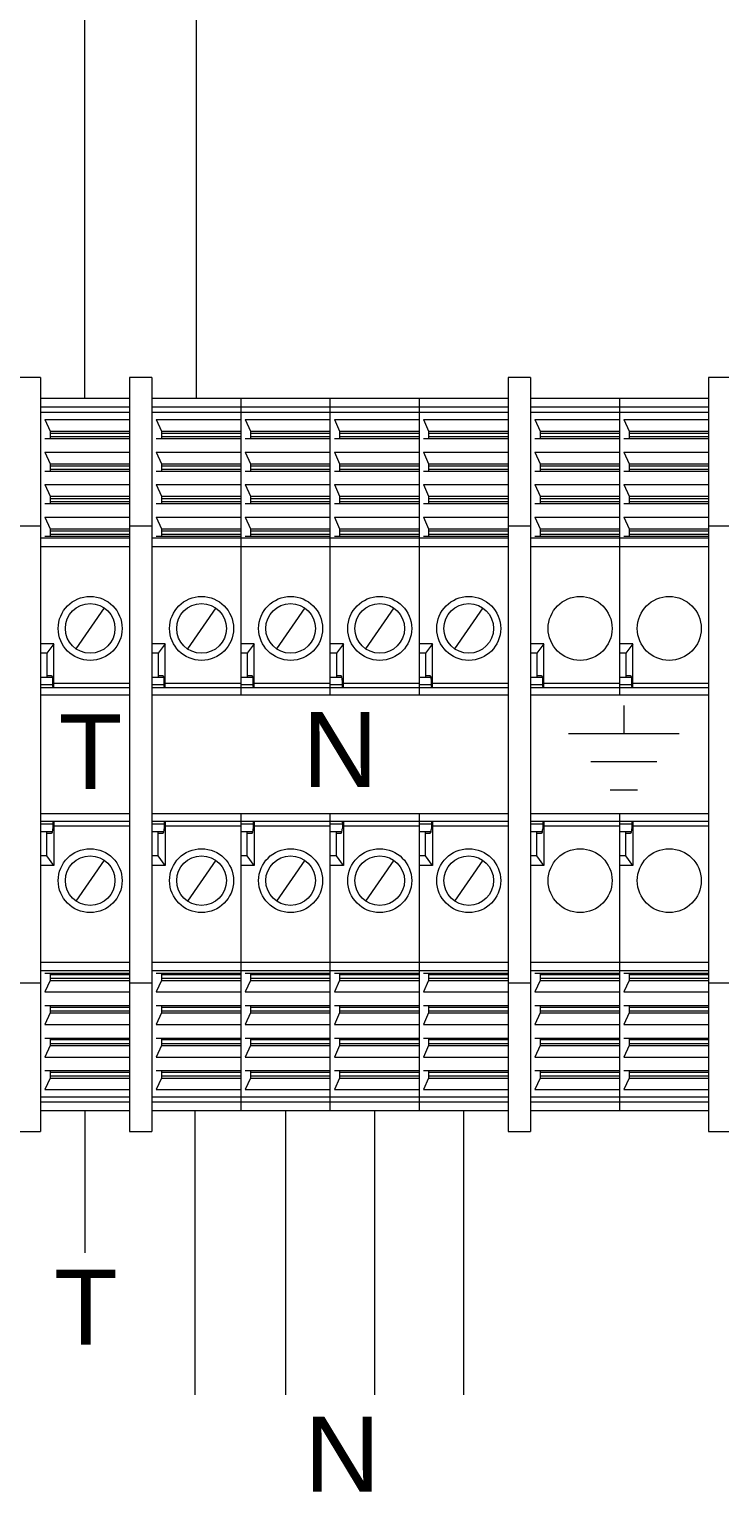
# Model space of a CAD drawing. Header units: millimetres. Extents: x 1552.365 to 1552.862, y 1363.168 to 1363.566.
# Drawn here: x 1552.4997 to 1552.5489, y 1363.2657 to 1363.37 of the extents above; entities that cross this region are included whole.
import ezdxf

# ---------------------------------------------------------------- set-up
doc = ezdxf.new("R2010")
doc.units = ezdxf.units.MM
doc.styles.get("Standard").update_dxf_attribs({"font": 'arial.ttf'})

msp = doc.modelspace()

# ---------------------------------------------------------------- linework, layer by layer
at = {"color": 1, "lineweight": 15}
for p, q in [((1552.50363, 1363.34365), (1552.50363, 1363.38098)), ((1552.50363, 1363.29284), (1552.50363, 1363.28271))]:
    msp.add_line(p, q, dxfattribs=at)
at = {"color": 5, "lineweight": 15}
for p, q in [((1552.51157, 1363.34365), (1552.51157, 1363.37172)), ((1552.51146, 1363.29284), (1552.51146, 1363.28271)), ((1552.51792, 1363.29284), (1552.51792, 1363.27258)), ((1552.52427, 1363.29284), (1552.52427, 1363.27258)), ((1552.53062, 1363.29284), (1552.53062, 1363.27258)), ((1552.51146, 1363.28271), (1552.51146, 1363.27258))]:
    msp.add_line(p, q, dxfattribs=at)
at = {"color": 7, "linetype": 'Continuous', "lineweight": 15}
for p, q in [((1552.50045, 1363.34513), (1552.49886, 1363.34513)), ((1552.50839, 1363.34513), (1552.5068, 1363.34513)), ((1552.53539, 1363.34513), (1552.5338, 1363.34513)), ((1552.54968, 1363.34513), (1552.54809, 1363.34513)), ((1552.5068, 1363.34365), (1552.50045, 1363.34365)), ((1552.5068, 1363.34303), (1552.50045, 1363.34303)), ((1552.51474, 1363.34365), (1552.50839, 1363.34365)), ((1552.51474, 1363.34303), (1552.50839, 1363.34303)), ((1552.52109, 1363.34365), (1552.51474, 1363.34365)), ((1552.52109, 1363.34303), (1552.51474, 1363.34303)), ((1552.52745, 1363.34365), (1552.52109, 1363.34365)), ((1552.52745, 1363.34303), (1552.52109, 1363.34303)), ((1552.5338, 1363.34365), (1552.52745, 1363.34365)), ((1552.5338, 1363.34303), (1552.52745, 1363.34303)), ((1552.54174, 1363.34365), (1552.53539, 1363.34365)), ((1552.54174, 1363.34303), (1552.53539, 1363.34303)), ((1552.54809, 1363.34365), (1552.54174, 1363.34365)), ((1552.54809, 1363.34303), (1552.54174, 1363.34303)), ((1552.50045, 1363.34266), (1552.5068, 1363.34266)), ((1552.50077, 1363.34214), (1552.5068, 1363.34214)), ((1552.50077, 1363.34214), (1552.50114, 1363.34131)), ((1552.50839, 1363.34266), (1552.51474, 1363.34266)), ((1552.50871, 1363.34214), (1552.51474, 1363.34214)), ((1552.50871, 1363.34214), (1552.50908, 1363.34131)), ((1552.51474, 1363.34266), (1552.52109, 1363.34266)), ((1552.51506, 1363.34214), (1552.52109, 1363.34214)), ((1552.51506, 1363.34214), (1552.51543, 1363.34131)), ((1552.52109, 1363.34266), (1552.52745, 1363.34266)), ((1552.52141, 1363.34214), (1552.52745, 1363.34214)), ((1552.52141, 1363.34214), (1552.52178, 1363.34131)), ((1552.52745, 1363.34266), (1552.5338, 1363.34266)), ((1552.52776, 1363.34214), (1552.5338, 1363.34214)), ((1552.52776, 1363.34214), (1552.52813, 1363.34131)), ((1552.53539, 1363.34266), (1552.54174, 1363.34266)), ((1552.5357, 1363.34214), (1552.54174, 1363.34214)), ((1552.5357, 1363.34214), (1552.53607, 1363.34131)), ((1552.54174, 1363.34266), (1552.54809, 1363.34266)), ((1552.54205, 1363.34214), (1552.54809, 1363.34214)), ((1552.54205, 1363.34214), (1552.54242, 1363.34131)), ((1552.50114, 1363.34131), (1552.5068, 1363.34131)), ((1552.50114, 1363.34131), (1552.50114, 1363.34079)), ((1552.50114, 1363.34116), (1552.5068, 1363.34116)), ((1552.50908, 1363.34131), (1552.51474, 1363.34131)), ((1552.50908, 1363.34131), (1552.50908, 1363.34079)), ((1552.50908, 1363.34116), (1552.51474, 1363.34116)), ((1552.51543, 1363.34131), (1552.52109, 1363.34131)), ((1552.51543, 1363.34131), (1552.51543, 1363.34079)), ((1552.51543, 1363.34116), (1552.52109, 1363.34116)), ((1552.52178, 1363.34131), (1552.52745, 1363.34131)), ((1552.52178, 1363.34131), (1552.52178, 1363.34079)), ((1552.52178, 1363.34116), (1552.52745, 1363.34116)), ((1552.52813, 1363.34131), (1552.5338, 1363.34131)), ((1552.52813, 1363.34131), (1552.52813, 1363.34079)), ((1552.52813, 1363.34116), (1552.5338, 1363.34116)), ((1552.53607, 1363.34131), (1552.54174, 1363.34131)), ((1552.53607, 1363.34131), (1552.53607, 1363.34079)), ((1552.53607, 1363.34116), (1552.54174, 1363.34116)), ((1552.54242, 1363.34131), (1552.54809, 1363.34131)), ((1552.54242, 1363.34131), (1552.54242, 1363.34079)), ((1552.54242, 1363.34116), (1552.54809, 1363.34116)), ((1552.50077, 1363.34079), (1552.5068, 1363.34079)), ((1552.5068, 1363.3409), (1552.50114, 1363.3409)), ((1552.50871, 1363.34079), (1552.51474, 1363.34079)), ((1552.51474, 1363.3409), (1552.50908, 1363.3409)), ((1552.51506, 1363.34079), (1552.52109, 1363.34079)), ((1552.52109, 1363.3409), (1552.51543, 1363.3409)), ((1552.52141, 1363.34079), (1552.52745, 1363.34079)), ((1552.52745, 1363.3409), (1552.52178, 1363.3409)), ((1552.52776, 1363.34079), (1552.5338, 1363.34079)), ((1552.5338, 1363.3409), (1552.52813, 1363.3409)), ((1552.5357, 1363.34079), (1552.54174, 1363.34079)), ((1552.54174, 1363.3409), (1552.53607, 1363.3409)), ((1552.54205, 1363.34079), (1552.54809, 1363.34079)), ((1552.54809, 1363.3409), (1552.54242, 1363.3409)), ((1552.50077, 1363.33982), (1552.5068, 1363.33982)), ((1552.50077, 1363.33982), (1552.50114, 1363.33899)), ((1552.50114, 1363.33899), (1552.5068, 1363.33899)), ((1552.50114, 1363.33899), (1552.50114, 1363.33847)), ((1552.50114, 1363.33884), (1552.5068, 1363.33884)), ((1552.50871, 1363.33982), (1552.51474, 1363.33982)), ((1552.50871, 1363.33982), (1552.50908, 1363.33899)), ((1552.50908, 1363.33899), (1552.51474, 1363.33899)), ((1552.50908, 1363.33899), (1552.50908, 1363.33847)), ((1552.50908, 1363.33884), (1552.51474, 1363.33884)), ((1552.51506, 1363.33982), (1552.52109, 1363.33982)), ((1552.51506, 1363.33982), (1552.51543, 1363.33899)), ((1552.51543, 1363.33899), (1552.52109, 1363.33899)), ((1552.51543, 1363.33899), (1552.51543, 1363.33847)), ((1552.51543, 1363.33884), (1552.52109, 1363.33884)), ((1552.52141, 1363.33982), (1552.52745, 1363.33982)), ((1552.52141, 1363.33982), (1552.52178, 1363.33899)), ((1552.52178, 1363.33899), (1552.52745, 1363.33899)), ((1552.52178, 1363.33899), (1552.52178, 1363.33847)), ((1552.52178, 1363.33884), (1552.52745, 1363.33884)), ((1552.52776, 1363.33982), (1552.5338, 1363.33982)), ((1552.52776, 1363.33982), (1552.52813, 1363.33899)), ((1552.52813, 1363.33899), (1552.5338, 1363.33899)), ((1552.52813, 1363.33899), (1552.52813, 1363.33847)), ((1552.52813, 1363.33884), (1552.5338, 1363.33884)), ((1552.5357, 1363.33982), (1552.54174, 1363.33982)), ((1552.5357, 1363.33982), (1552.53607, 1363.33899)), ((1552.53607, 1363.33899), (1552.54174, 1363.33899)), ((1552.53607, 1363.33899), (1552.53607, 1363.33847)), ((1552.53607, 1363.33884), (1552.54174, 1363.33884)), ((1552.54205, 1363.33982), (1552.54809, 1363.33982)), ((1552.54205, 1363.33982), (1552.54242, 1363.33899)), ((1552.54242, 1363.33899), (1552.54809, 1363.33899)), ((1552.54242, 1363.33899), (1552.54242, 1363.33847)), ((1552.54242, 1363.33884), (1552.54809, 1363.33884)), ((1552.50077, 1363.33847), (1552.5068, 1363.33847)), ((1552.5068, 1363.33858), (1552.50114, 1363.33858)), ((1552.50871, 1363.33847), (1552.51474, 1363.33847)), ((1552.51474, 1363.33858), (1552.50908, 1363.33858)), ((1552.51506, 1363.33847), (1552.52109, 1363.33847)), ((1552.52109, 1363.33858), (1552.51543, 1363.33858)), ((1552.52141, 1363.33847), (1552.52745, 1363.33847)), ((1552.52745, 1363.33858), (1552.52178, 1363.33858)), ((1552.52776, 1363.33847), (1552.5338, 1363.33847)), ((1552.5338, 1363.33858), (1552.52813, 1363.33858)), ((1552.5357, 1363.33847), (1552.54174, 1363.33847)), ((1552.54174, 1363.33858), (1552.53607, 1363.33858)), ((1552.54205, 1363.33847), (1552.54809, 1363.33847)), ((1552.54809, 1363.33858), (1552.54242, 1363.33858)), ((1552.50077, 1363.3375), (1552.5068, 1363.3375)), ((1552.50077, 1363.3375), (1552.50114, 1363.33667)), ((1552.50871, 1363.3375), (1552.51474, 1363.3375)), ((1552.50871, 1363.3375), (1552.50908, 1363.33667)), ((1552.51506, 1363.3375), (1552.52109, 1363.3375)), ((1552.51506, 1363.3375), (1552.51543, 1363.33667)), ((1552.52141, 1363.3375), (1552.52745, 1363.3375)), ((1552.52141, 1363.3375), (1552.52178, 1363.33667)), ((1552.52776, 1363.3375), (1552.5338, 1363.3375)), ((1552.52776, 1363.3375), (1552.52813, 1363.33667)), ((1552.5357, 1363.3375), (1552.54174, 1363.3375)), ((1552.5357, 1363.3375), (1552.53607, 1363.33667)), ((1552.54205, 1363.3375), (1552.54809, 1363.3375)), ((1552.54205, 1363.3375), (1552.54242, 1363.33667)), ((1552.50077, 1363.33615), (1552.5068, 1363.33615)), ((1552.50114, 1363.33667), (1552.5068, 1363.33667)), ((1552.50114, 1363.33667), (1552.50114, 1363.33615)), ((1552.50114, 1363.33652), (1552.5068, 1363.33652)), ((1552.5068, 1363.33626), (1552.50114, 1363.33626)), ((1552.50871, 1363.33615), (1552.51474, 1363.33615)), ((1552.50908, 1363.33667), (1552.51474, 1363.33667)), ((1552.50908, 1363.33667), (1552.50908, 1363.33615)), ((1552.50908, 1363.33652), (1552.51474, 1363.33652)), ((1552.51474, 1363.33626), (1552.50908, 1363.33626)), ((1552.51506, 1363.33615), (1552.52109, 1363.33615)), ((1552.51543, 1363.33667), (1552.52109, 1363.33667)), ((1552.51543, 1363.33667), (1552.51543, 1363.33615)), ((1552.51543, 1363.33652), (1552.52109, 1363.33652)), ((1552.52109, 1363.33626), (1552.51543, 1363.33626)), ((1552.52141, 1363.33615), (1552.52745, 1363.33615)), ((1552.52178, 1363.33667), (1552.52745, 1363.33667)), ((1552.52178, 1363.33667), (1552.52178, 1363.33615)), ((1552.52178, 1363.33652), (1552.52745, 1363.33652)), ((1552.52745, 1363.33626), (1552.52178, 1363.33626)), ((1552.52776, 1363.33615), (1552.5338, 1363.33615)), ((1552.52813, 1363.33667), (1552.5338, 1363.33667)), ((1552.52813, 1363.33667), (1552.52813, 1363.33615)), ((1552.52813, 1363.33652), (1552.5338, 1363.33652)), ((1552.5338, 1363.33626), (1552.52813, 1363.33626)), ((1552.5357, 1363.33615), (1552.54174, 1363.33615)), ((1552.53607, 1363.33667), (1552.54174, 1363.33667)), ((1552.53607, 1363.33667), (1552.53607, 1363.33615)), ((1552.53607, 1363.33652), (1552.54174, 1363.33652)), ((1552.54174, 1363.33626), (1552.53607, 1363.33626)), ((1552.54205, 1363.33615), (1552.54809, 1363.33615)), ((1552.54242, 1363.33667), (1552.54809, 1363.33667)), ((1552.54242, 1363.33667), (1552.54242, 1363.33615)), ((1552.54242, 1363.33652), (1552.54809, 1363.33652)), ((1552.54809, 1363.33626), (1552.54242, 1363.33626)), ((1552.5068, 1363.33368), (1552.50045, 1363.33368)), ((1552.50077, 1363.33383), (1552.5068, 1363.33383)), ((1552.50114, 1363.33435), (1552.5068, 1363.33435)), ((1552.50114, 1363.33435), (1552.50114, 1363.33383)), ((1552.50114, 1363.3342), (1552.5068, 1363.3342)), ((1552.5068, 1363.33394), (1552.50114, 1363.33394)), ((1552.51474, 1363.33368), (1552.50839, 1363.33368)), ((1552.50871, 1363.33383), (1552.51474, 1363.33383)), ((1552.50908, 1363.33435), (1552.51474, 1363.33435)), ((1552.50908, 1363.33435), (1552.50908, 1363.33383)), ((1552.50908, 1363.3342), (1552.51474, 1363.3342)), ((1552.51474, 1363.33394), (1552.50908, 1363.33394)), ((1552.52109, 1363.33368), (1552.51474, 1363.33368)), ((1552.51506, 1363.33383), (1552.52109, 1363.33383)), ((1552.51543, 1363.33435), (1552.52109, 1363.33435)), ((1552.51543, 1363.33435), (1552.51543, 1363.33383)), ((1552.51543, 1363.3342), (1552.52109, 1363.3342)), ((1552.52109, 1363.33394), (1552.51543, 1363.33394)), ((1552.52745, 1363.33368), (1552.52109, 1363.33368)), ((1552.52141, 1363.33383), (1552.52745, 1363.33383)), ((1552.52178, 1363.33435), (1552.52745, 1363.33435)), ((1552.52178, 1363.33435), (1552.52178, 1363.33383)), ((1552.52178, 1363.3342), (1552.52745, 1363.3342)), ((1552.52745, 1363.33394), (1552.52178, 1363.33394)), ((1552.5338, 1363.33368), (1552.52745, 1363.33368)), ((1552.52776, 1363.33383), (1552.5338, 1363.33383)), ((1552.52813, 1363.33435), (1552.5338, 1363.33435)), ((1552.52813, 1363.33435), (1552.52813, 1363.33383)), ((1552.52813, 1363.3342), (1552.5338, 1363.3342)), ((1552.5338, 1363.33394), (1552.52813, 1363.33394)), ((1552.54174, 1363.33368), (1552.53539, 1363.33368)), ((1552.5357, 1363.33383), (1552.54174, 1363.33383)), ((1552.53607, 1363.33435), (1552.54174, 1363.33435)), ((1552.53607, 1363.33435), (1552.53607, 1363.33383)), ((1552.53607, 1363.3342), (1552.54174, 1363.3342)), ((1552.54174, 1363.33394), (1552.53607, 1363.33394)), ((1552.54809, 1363.33368), (1552.54174, 1363.33368)), ((1552.54205, 1363.33383), (1552.54809, 1363.33383)), ((1552.54242, 1363.33435), (1552.54809, 1363.33435)), ((1552.54242, 1363.33435), (1552.54242, 1363.33383)), ((1552.54242, 1363.3342), (1552.54809, 1363.3342)), ((1552.54809, 1363.33394), (1552.54242, 1363.33394)), ((1552.5068, 1363.33306), (1552.50045, 1363.33306)), ((1552.51474, 1363.33306), (1552.50839, 1363.33306)), ((1552.52109, 1363.33306), (1552.51474, 1363.33306)), ((1552.52745, 1363.33306), (1552.52109, 1363.33306)), ((1552.5338, 1363.33306), (1552.52745, 1363.33306)), ((1552.54174, 1363.33306), (1552.53539, 1363.33306)), ((1552.54809, 1363.33306), (1552.54174, 1363.33306)), ((1552.50141, 1363.32615), (1552.50045, 1363.32615)), ((1552.50091, 1363.32547), (1552.50045, 1363.32547)), ((1552.50141, 1363.32615), (1552.50091, 1363.32547)), ((1552.50091, 1363.32547), (1552.50091, 1363.32375)), ((1552.50141, 1363.32301), (1552.50141, 1363.32615)), ((1552.50934, 1363.32615), (1552.50839, 1363.32615)), ((1552.50885, 1363.32547), (1552.50839, 1363.32547)), ((1552.50934, 1363.32615), (1552.50885, 1363.32547)), ((1552.50885, 1363.32547), (1552.50885, 1363.32375)), ((1552.50934, 1363.32301), (1552.50934, 1363.32615)), ((1552.5157, 1363.32615), (1552.51474, 1363.32615)), ((1552.5152, 1363.32547), (1552.51474, 1363.32547)), ((1552.5157, 1363.32615), (1552.5152, 1363.32547)), ((1552.5152, 1363.32547), (1552.5152, 1363.32375)), ((1552.5157, 1363.32301), (1552.5157, 1363.32615)), ((1552.52205, 1363.32615), (1552.52109, 1363.32615)), ((1552.52155, 1363.32547), (1552.52109, 1363.32547)), ((1552.52205, 1363.32615), (1552.52155, 1363.32547)), ((1552.52155, 1363.32547), (1552.52155, 1363.32375)), ((1552.52205, 1363.32301), (1552.52205, 1363.32615)), ((1552.5284, 1363.32615), (1552.52745, 1363.32615)), ((1552.5279, 1363.32547), (1552.52745, 1363.32547)), ((1552.5284, 1363.32615), (1552.5279, 1363.32547)), ((1552.5279, 1363.32547), (1552.5279, 1363.32375)), ((1552.5284, 1363.32301), (1552.5284, 1363.32615)), ((1552.53634, 1363.32615), (1552.53539, 1363.32615)), ((1552.53584, 1363.32547), (1552.53539, 1363.32547)), ((1552.53634, 1363.32615), (1552.53584, 1363.32547)), ((1552.53584, 1363.32547), (1552.53584, 1363.32375)), ((1552.53634, 1363.32301), (1552.53634, 1363.32615)), ((1552.54269, 1363.32615), (1552.54174, 1363.32615)), ((1552.54219, 1363.32547), (1552.54174, 1363.32547)), ((1552.54269, 1363.32615), (1552.54219, 1363.32547)), ((1552.54219, 1363.32547), (1552.54219, 1363.32375)), ((1552.54269, 1363.32301), (1552.54269, 1363.32615)), ((1552.50131, 1363.32375), (1552.50045, 1363.32375)), ((1552.50133, 1363.32322), (1552.50045, 1363.32322)), ((1552.50125, 1363.32385), (1552.50091, 1363.32385)), ((1552.50133, 1363.32311), (1552.50133, 1363.32354)), ((1552.5068, 1363.32332), (1552.50141, 1363.32332)), ((1552.50925, 1363.32375), (1552.50839, 1363.32375)), ((1552.50927, 1363.32322), (1552.50839, 1363.32322)), ((1552.50919, 1363.32385), (1552.50885, 1363.32385)), ((1552.50927, 1363.32311), (1552.50927, 1363.32354)), ((1552.51474, 1363.32332), (1552.50934, 1363.32332)), ((1552.5156, 1363.32375), (1552.51474, 1363.32375)), ((1552.51562, 1363.32322), (1552.51474, 1363.32322)), ((1552.51554, 1363.32385), (1552.5152, 1363.32385)), ((1552.51562, 1363.32311), (1552.51562, 1363.32354)), ((1552.52109, 1363.32332), (1552.5157, 1363.32332)), ((1552.52195, 1363.32375), (1552.52109, 1363.32375)), ((1552.52198, 1363.32322), (1552.52109, 1363.32322)), ((1552.52189, 1363.32385), (1552.52155, 1363.32385)), ((1552.52198, 1363.32311), (1552.52198, 1363.32354)), ((1552.52745, 1363.32332), (1552.52205, 1363.32332)), ((1552.5283, 1363.32375), (1552.52745, 1363.32375)), ((1552.52833, 1363.32322), (1552.52745, 1363.32322)), ((1552.52824, 1363.32385), (1552.5279, 1363.32385)), ((1552.52833, 1363.32311), (1552.52833, 1363.32354)), ((1552.5338, 1363.32332), (1552.5284, 1363.32332)), ((1552.53624, 1363.32375), (1552.53539, 1363.32375)), ((1552.53627, 1363.32322), (1552.53539, 1363.32322)), ((1552.53618, 1363.32385), (1552.53584, 1363.32385)), ((1552.53627, 1363.32311), (1552.53627, 1363.32354)), ((1552.54174, 1363.32332), (1552.53634, 1363.32332)), ((1552.54259, 1363.32375), (1552.54174, 1363.32375)), ((1552.54262, 1363.32322), (1552.54174, 1363.32322)), ((1552.54253, 1363.32385), (1552.54219, 1363.32385)), ((1552.54262, 1363.32311), (1552.54262, 1363.32354)), ((1552.54809, 1363.32332), (1552.54269, 1363.32332)), ((1552.5068, 1363.32301), (1552.50045, 1363.32301)), ((1552.5068, 1363.32248), (1552.50045, 1363.32248)), ((1552.51474, 1363.32301), (1552.50839, 1363.32301)), ((1552.51474, 1363.32248), (1552.50839, 1363.32248)), ((1552.52109, 1363.32301), (1552.51474, 1363.32301)), ((1552.52109, 1363.32248), (1552.51474, 1363.32248)), ((1552.52745, 1363.32301), (1552.52109, 1363.32301)), ((1552.52745, 1363.32248), (1552.52109, 1363.32248)), ((1552.5338, 1363.32301), (1552.52745, 1363.32301)), ((1552.5338, 1363.32248), (1552.52745, 1363.32248)), ((1552.54174, 1363.32301), (1552.53539, 1363.32301)), ((1552.54174, 1363.32248), (1552.53539, 1363.32248)), ((1552.54809, 1363.32301), (1552.54174, 1363.32301)), ((1552.54809, 1363.32248), (1552.54174, 1363.32248)), ((1552.5068, 1363.31401), (1552.50045, 1363.31401)), ((1552.51474, 1363.31401), (1552.50839, 1363.31401)), ((1552.52109, 1363.31401), (1552.51474, 1363.31401)), ((1552.52745, 1363.31401), (1552.52109, 1363.31401)), ((1552.5338, 1363.31401), (1552.52745, 1363.31401)), ((1552.54174, 1363.31401), (1552.53539, 1363.31401)), ((1552.54809, 1363.31401), (1552.54174, 1363.31401)), ((1552.5068, 1363.31348), (1552.50045, 1363.31348)), ((1552.50133, 1363.31327), (1552.50045, 1363.31327)), ((1552.50133, 1363.31337), (1552.50133, 1363.31295)), ((1552.50141, 1363.31348), (1552.50141, 1363.31034)), ((1552.50141, 1363.31316), (1552.5068, 1363.31316)), ((1552.51474, 1363.31348), (1552.50839, 1363.31348)), ((1552.50927, 1363.31327), (1552.50839, 1363.31327)), ((1552.50927, 1363.31337), (1552.50927, 1363.31295)), ((1552.50934, 1363.31348), (1552.50934, 1363.31034)), ((1552.50934, 1363.31316), (1552.51474, 1363.31316)), ((1552.52109, 1363.31348), (1552.51474, 1363.31348)), ((1552.51562, 1363.31327), (1552.51474, 1363.31327)), ((1552.51562, 1363.31337), (1552.51562, 1363.31295)), ((1552.5157, 1363.31348), (1552.5157, 1363.31034)), ((1552.5157, 1363.31316), (1552.52109, 1363.31316)), ((1552.52745, 1363.31348), (1552.52109, 1363.31348)), ((1552.52198, 1363.31327), (1552.52109, 1363.31327)), ((1552.52198, 1363.31337), (1552.52198, 1363.31295)), ((1552.52205, 1363.31348), (1552.52205, 1363.31034)), ((1552.52205, 1363.31316), (1552.52745, 1363.31316)), ((1552.5338, 1363.31348), (1552.52745, 1363.31348)), ((1552.52833, 1363.31327), (1552.52745, 1363.31327)), ((1552.52833, 1363.31337), (1552.52833, 1363.31295)), ((1552.5284, 1363.31348), (1552.5284, 1363.31034)), ((1552.5284, 1363.31316), (1552.5338, 1363.31316)), ((1552.54174, 1363.31348), (1552.53539, 1363.31348)), ((1552.53627, 1363.31327), (1552.53539, 1363.31327)), ((1552.53627, 1363.31337), (1552.53627, 1363.31295)), ((1552.53634, 1363.31348), (1552.53634, 1363.31034)), ((1552.53634, 1363.31316), (1552.54174, 1363.31316)), ((1552.54809, 1363.31348), (1552.54174, 1363.31348)), ((1552.54262, 1363.31327), (1552.54174, 1363.31327)), ((1552.54262, 1363.31337), (1552.54262, 1363.31295)), ((1552.54269, 1363.31348), (1552.54269, 1363.31034)), ((1552.54269, 1363.31316), (1552.54809, 1363.31316)), ((1552.50131, 1363.31274), (1552.50045, 1363.31274)), ((1552.50091, 1363.31101), (1552.50091, 1363.31274)), ((1552.50091, 1363.31263), (1552.50125, 1363.31263)), ((1552.50925, 1363.31274), (1552.50839, 1363.31274)), ((1552.50885, 1363.31101), (1552.50885, 1363.31274)), ((1552.50885, 1363.31263), (1552.50919, 1363.31263)), ((1552.5156, 1363.31274), (1552.51474, 1363.31274)), ((1552.5152, 1363.31101), (1552.5152, 1363.31274)), ((1552.5152, 1363.31263), (1552.51554, 1363.31263)), ((1552.52195, 1363.31274), (1552.52109, 1363.31274)), ((1552.52155, 1363.31101), (1552.52155, 1363.31274)), ((1552.52155, 1363.31263), (1552.52189, 1363.31263)), ((1552.5283, 1363.31274), (1552.52745, 1363.31274)), ((1552.5279, 1363.31101), (1552.5279, 1363.31274)), ((1552.5279, 1363.31263), (1552.52824, 1363.31263)), ((1552.53624, 1363.31274), (1552.53539, 1363.31274)), ((1552.53584, 1363.31101), (1552.53584, 1363.31274)), ((1552.53584, 1363.31263), (1552.53618, 1363.31263)), ((1552.54259, 1363.31274), (1552.54174, 1363.31274)), ((1552.54219, 1363.31101), (1552.54219, 1363.31274)), ((1552.54219, 1363.31263), (1552.54253, 1363.31263)), ((1552.50091, 1363.31101), (1552.50045, 1363.31101)), ((1552.50141, 1363.31034), (1552.50091, 1363.31101)), ((1552.50885, 1363.31101), (1552.50839, 1363.31101)), ((1552.50934, 1363.31034), (1552.50885, 1363.31101)), ((1552.5152, 1363.31101), (1552.51474, 1363.31101)), ((1552.5157, 1363.31034), (1552.5152, 1363.31101)), ((1552.52155, 1363.31101), (1552.52109, 1363.31101)), ((1552.52205, 1363.31034), (1552.52155, 1363.31101)), ((1552.5279, 1363.31101), (1552.52745, 1363.31101)), ((1552.5284, 1363.31034), (1552.5279, 1363.31101)), ((1552.53584, 1363.31101), (1552.53539, 1363.31101)), ((1552.53634, 1363.31034), (1552.53584, 1363.31101)), ((1552.54219, 1363.31101), (1552.54174, 1363.31101)), ((1552.54269, 1363.31034), (1552.54219, 1363.31101)), ((1552.50141, 1363.31034), (1552.50045, 1363.31034)), ((1552.50934, 1363.31034), (1552.50839, 1363.31034)), ((1552.5157, 1363.31034), (1552.51474, 1363.31034)), ((1552.52205, 1363.31034), (1552.52109, 1363.31034)), ((1552.5284, 1363.31034), (1552.52745, 1363.31034)), ((1552.53634, 1363.31034), (1552.53539, 1363.31034)), ((1552.54269, 1363.31034), (1552.54174, 1363.31034)), ((1552.5068, 1363.30342), (1552.50045, 1363.30342)), ((1552.51474, 1363.30342), (1552.50839, 1363.30342)), ((1552.52109, 1363.30342), (1552.51474, 1363.30342)), ((1552.52745, 1363.30342), (1552.52109, 1363.30342)), ((1552.5338, 1363.30342), (1552.52745, 1363.30342)), ((1552.54174, 1363.30342), (1552.53539, 1363.30342)), ((1552.54809, 1363.30342), (1552.54174, 1363.30342)), ((1552.5068, 1363.30281), (1552.50045, 1363.30281)), ((1552.50077, 1363.30266), (1552.5068, 1363.30266)), ((1552.50114, 1363.30266), (1552.50114, 1363.30214)), ((1552.50114, 1363.30255), (1552.5068, 1363.30255)), ((1552.51474, 1363.30281), (1552.50839, 1363.30281)), ((1552.50871, 1363.30266), (1552.51474, 1363.30266)), ((1552.50908, 1363.30266), (1552.50908, 1363.30214)), ((1552.50908, 1363.30255), (1552.51474, 1363.30255)), ((1552.52109, 1363.30281), (1552.51474, 1363.30281)), ((1552.51506, 1363.30266), (1552.52109, 1363.30266)), ((1552.51543, 1363.30266), (1552.51543, 1363.30214)), ((1552.51543, 1363.30255), (1552.52109, 1363.30255)), ((1552.52745, 1363.30281), (1552.52109, 1363.30281)), ((1552.52141, 1363.30266), (1552.52745, 1363.30266)), ((1552.52178, 1363.30266), (1552.52178, 1363.30214)), ((1552.52178, 1363.30255), (1552.52745, 1363.30255)), ((1552.5338, 1363.30281), (1552.52745, 1363.30281)), ((1552.52776, 1363.30266), (1552.5338, 1363.30266)), ((1552.52813, 1363.30266), (1552.52813, 1363.30214)), ((1552.52813, 1363.30255), (1552.5338, 1363.30255)), ((1552.54174, 1363.30281), (1552.53539, 1363.30281)), ((1552.5357, 1363.30266), (1552.54174, 1363.30266)), ((1552.53607, 1363.30266), (1552.53607, 1363.30214)), ((1552.53607, 1363.30255), (1552.54174, 1363.30255)), ((1552.54809, 1363.30281), (1552.54174, 1363.30281)), ((1552.54205, 1363.30266), (1552.54809, 1363.30266)), ((1552.54242, 1363.30266), (1552.54242, 1363.30214)), ((1552.54242, 1363.30255), (1552.54809, 1363.30255)), ((1552.50045, 1363.30194), (1552.49886, 1363.30194)), ((1552.50114, 1363.30214), (1552.50077, 1363.30131)), ((1552.50077, 1363.30131), (1552.5068, 1363.30131)), ((1552.50114, 1363.30229), (1552.5068, 1363.30229)), ((1552.50114, 1363.30214), (1552.5068, 1363.30214)), ((1552.50839, 1363.30194), (1552.5068, 1363.30194)), ((1552.50908, 1363.30214), (1552.50871, 1363.30131)), ((1552.50871, 1363.30131), (1552.51474, 1363.30131)), ((1552.50908, 1363.30229), (1552.51474, 1363.30229)), ((1552.50908, 1363.30214), (1552.51474, 1363.30214)), ((1552.51543, 1363.30214), (1552.51506, 1363.30131)), ((1552.51506, 1363.30131), (1552.52109, 1363.30131)), ((1552.51543, 1363.30229), (1552.52109, 1363.30229)), ((1552.51543, 1363.30214), (1552.52109, 1363.30214)), ((1552.52178, 1363.30214), (1552.52141, 1363.30131)), ((1552.52141, 1363.30131), (1552.52745, 1363.30131)), ((1552.52178, 1363.30229), (1552.52745, 1363.30229)), ((1552.52178, 1363.30214), (1552.52745, 1363.30214)), ((1552.52813, 1363.30214), (1552.52776, 1363.30131)), ((1552.52776, 1363.30131), (1552.5338, 1363.30131)), ((1552.52813, 1363.30229), (1552.5338, 1363.30229)), ((1552.52813, 1363.30214), (1552.5338, 1363.30214)), ((1552.53539, 1363.30194), (1552.5338, 1363.30194)), ((1552.53607, 1363.30214), (1552.5357, 1363.30131)), ((1552.5357, 1363.30131), (1552.54174, 1363.30131)), ((1552.53607, 1363.30229), (1552.54174, 1363.30229)), ((1552.53607, 1363.30214), (1552.54174, 1363.30214)), ((1552.54242, 1363.30214), (1552.54205, 1363.30131)), ((1552.54205, 1363.30131), (1552.54809, 1363.30131)), ((1552.54242, 1363.30229), (1552.54809, 1363.30229)), ((1552.54242, 1363.30214), (1552.54809, 1363.30214)), ((1552.54968, 1363.30194), (1552.54809, 1363.30194)), ((1552.50077, 1363.30034), (1552.5068, 1363.30034)), ((1552.50114, 1363.30034), (1552.50114, 1363.29982)), ((1552.50871, 1363.30034), (1552.51474, 1363.30034)), ((1552.50908, 1363.30034), (1552.50908, 1363.29982)), ((1552.51506, 1363.30034), (1552.52109, 1363.30034)), ((1552.51543, 1363.30034), (1552.51543, 1363.29982)), ((1552.52141, 1363.30034), (1552.52745, 1363.30034)), ((1552.52178, 1363.30034), (1552.52178, 1363.29982)), ((1552.52776, 1363.30034), (1552.5338, 1363.30034)), ((1552.52813, 1363.30034), (1552.52813, 1363.29982)), ((1552.5357, 1363.30034), (1552.54174, 1363.30034)), ((1552.53607, 1363.30034), (1552.53607, 1363.29982)), ((1552.54205, 1363.30034), (1552.54809, 1363.30034)), ((1552.54242, 1363.30034), (1552.54242, 1363.29982)), ((1552.50114, 1363.29982), (1552.50077, 1363.29899)), ((1552.50114, 1363.30023), (1552.5068, 1363.30023)), ((1552.50114, 1363.29996), (1552.5068, 1363.29996)), ((1552.50114, 1363.29982), (1552.5068, 1363.29982)), ((1552.50908, 1363.29982), (1552.50871, 1363.29899)), ((1552.50908, 1363.30023), (1552.51474, 1363.30023)), ((1552.50908, 1363.29996), (1552.51474, 1363.29996)), ((1552.50908, 1363.29982), (1552.51474, 1363.29982)), ((1552.51543, 1363.29982), (1552.51506, 1363.29899)), ((1552.51543, 1363.30023), (1552.52109, 1363.30023)), ((1552.51543, 1363.29996), (1552.52109, 1363.29996)), ((1552.51543, 1363.29982), (1552.52109, 1363.29982)), ((1552.52178, 1363.29982), (1552.52141, 1363.29899)), ((1552.52178, 1363.30023), (1552.52745, 1363.30023)), ((1552.52178, 1363.29996), (1552.52745, 1363.29996)), ((1552.52178, 1363.29982), (1552.52745, 1363.29982)), ((1552.52813, 1363.29982), (1552.52776, 1363.29899)), ((1552.52813, 1363.30023), (1552.5338, 1363.30023)), ((1552.52813, 1363.29996), (1552.5338, 1363.29996)), ((1552.52813, 1363.29982), (1552.5338, 1363.29982)), ((1552.53607, 1363.29982), (1552.5357, 1363.29899)), ((1552.53607, 1363.30023), (1552.54174, 1363.30023)), ((1552.53607, 1363.29996), (1552.54174, 1363.29996)), ((1552.53607, 1363.29982), (1552.54174, 1363.29982)), ((1552.54242, 1363.29982), (1552.54205, 1363.29899)), ((1552.54242, 1363.30023), (1552.54809, 1363.30023)), ((1552.54242, 1363.29996), (1552.54809, 1363.29996)), ((1552.54242, 1363.29982), (1552.54809, 1363.29982)), ((1552.50077, 1363.29899), (1552.5068, 1363.29899)), ((1552.50871, 1363.29899), (1552.51474, 1363.29899)), ((1552.51506, 1363.29899), (1552.52109, 1363.29899)), ((1552.52141, 1363.29899), (1552.52745, 1363.29899)), ((1552.52776, 1363.29899), (1552.5338, 1363.29899)), ((1552.5357, 1363.29899), (1552.54174, 1363.29899)), ((1552.54205, 1363.29899), (1552.54809, 1363.29899)), ((1552.50077, 1363.29435), (1552.5068, 1363.29435)), ((1552.50871, 1363.29435), (1552.51474, 1363.29435)), ((1552.51506, 1363.29435), (1552.52109, 1363.29435)), ((1552.52141, 1363.29435), (1552.52745, 1363.29435)), ((1552.52776, 1363.29435), (1552.5338, 1363.29435)), ((1552.5357, 1363.29435), (1552.54174, 1363.29435)), ((1552.54205, 1363.29435), (1552.54809, 1363.29435)), ((1552.50045, 1363.29383), (1552.5068, 1363.29383)), ((1552.5068, 1363.29345), (1552.50045, 1363.29345)), ((1552.50839, 1363.29383), (1552.51474, 1363.29383)), ((1552.51474, 1363.29345), (1552.50839, 1363.29345)), ((1552.51474, 1363.29383), (1552.52109, 1363.29383)), ((1552.52109, 1363.29345), (1552.51474, 1363.29345)), ((1552.52109, 1363.29383), (1552.52745, 1363.29383)), ((1552.52745, 1363.29345), (1552.52109, 1363.29345)), ((1552.52745, 1363.29383), (1552.5338, 1363.29383)), ((1552.5338, 1363.29345), (1552.52745, 1363.29345)), ((1552.53539, 1363.29383), (1552.54174, 1363.29383)), ((1552.54174, 1363.29345), (1552.53539, 1363.29345)), ((1552.54174, 1363.29383), (1552.54809, 1363.29383)), ((1552.54809, 1363.29345), (1552.54174, 1363.29345)), ((1552.5068, 1363.29284), (1552.50045, 1363.29284)), ((1552.51474, 1363.29284), (1552.50839, 1363.29284)), ((1552.52109, 1363.29284), (1552.51474, 1363.29284)), ((1552.52745, 1363.29284), (1552.52109, 1363.29284)), ((1552.5338, 1363.29284), (1552.52745, 1363.29284)), ((1552.54174, 1363.29284), (1552.53539, 1363.29284)), ((1552.54809, 1363.29284), (1552.54174, 1363.29284)), ((1552.49886, 1363.29136), (1552.50045, 1363.29136)), ((1552.5068, 1363.29136), (1552.50839, 1363.29136)), ((1552.5338, 1363.29136), (1552.53539, 1363.29136)), ((1552.54809, 1363.29136), (1552.54968, 1363.29136))]:
    msp.add_line(p, q, dxfattribs=at)
at = {"color": 7, "lineweight": 13}
for p, q in [((1552.50045, 1363.34513), (1552.50045, 1363.29136)), ((1552.5068, 1363.34513), (1552.5068, 1363.29136)), ((1552.50839, 1363.34513), (1552.50839, 1363.29136)), ((1552.5338, 1363.34513), (1552.5338, 1363.29136)), ((1552.53539, 1363.34513), (1552.53539, 1363.29136)), ((1552.54809, 1363.34513), (1552.54809, 1363.29136))]:
    msp.add_line(p, q, dxfattribs=at)
at = {"lineweight": 13}
for p, q in [((1552.51474, 1363.34365), (1552.51474, 1363.32248)), ((1552.52109, 1363.34365), (1552.52109, 1363.32248)), ((1552.52745, 1363.34365), (1552.52745, 1363.32248)), ((1552.54174, 1363.34365), (1552.54174, 1363.32248)), ((1552.51474, 1363.31401), (1552.51474, 1363.29284)), ((1552.52109, 1363.31401), (1552.52109, 1363.29284)), ((1552.52745, 1363.31401), (1552.52745, 1363.29284)), ((1552.54174, 1363.31401), (1552.54174, 1363.29284))]:
    msp.add_line(p, q, dxfattribs=at)
at = {"color": 7, "linetype": 'Continuous', "lineweight": 13}
for p, q in [((1552.50077, 1363.33518), (1552.5068, 1363.33518)), ((1552.50077, 1363.33518), (1552.50114, 1363.33435)), ((1552.50871, 1363.33518), (1552.51474, 1363.33518)), ((1552.50871, 1363.33518), (1552.50908, 1363.33435)), ((1552.51506, 1363.33518), (1552.52109, 1363.33518)), ((1552.51506, 1363.33518), (1552.51543, 1363.33435)), ((1552.52141, 1363.33518), (1552.52745, 1363.33518)), ((1552.52141, 1363.33518), (1552.52178, 1363.33435)), ((1552.52776, 1363.33518), (1552.5338, 1363.33518)), ((1552.52776, 1363.33518), (1552.52813, 1363.33435)), ((1552.5357, 1363.33518), (1552.54174, 1363.33518)), ((1552.5357, 1363.33518), (1552.53607, 1363.33435)), ((1552.54205, 1363.33518), (1552.54809, 1363.33518)), ((1552.54205, 1363.33518), (1552.54242, 1363.33435)), ((1552.49886, 1363.33455), (1552.50045, 1363.33455)), ((1552.5068, 1363.33455), (1552.50839, 1363.33455)), ((1552.5338, 1363.33455), (1552.53539, 1363.33455)), ((1552.54809, 1363.33455), (1552.54968, 1363.33455)), ((1552.50077, 1363.29802), (1552.5068, 1363.29802)), ((1552.50114, 1363.29749), (1552.50077, 1363.29667)), ((1552.50114, 1363.29802), (1552.50114, 1363.29749)), ((1552.50114, 1363.29791), (1552.5068, 1363.29791)), ((1552.50114, 1363.29764), (1552.5068, 1363.29764)), ((1552.50114, 1363.29749), (1552.5068, 1363.29749)), ((1552.50871, 1363.29802), (1552.51474, 1363.29802)), ((1552.50908, 1363.29749), (1552.50871, 1363.29667)), ((1552.50908, 1363.29802), (1552.50908, 1363.29749)), ((1552.50908, 1363.29791), (1552.51474, 1363.29791)), ((1552.50908, 1363.29764), (1552.51474, 1363.29764)), ((1552.50908, 1363.29749), (1552.51474, 1363.29749)), ((1552.51506, 1363.29802), (1552.52109, 1363.29802)), ((1552.51543, 1363.29749), (1552.51506, 1363.29667)), ((1552.51543, 1363.29802), (1552.51543, 1363.29749)), ((1552.51543, 1363.29791), (1552.52109, 1363.29791)), ((1552.51543, 1363.29764), (1552.52109, 1363.29764)), ((1552.51543, 1363.29749), (1552.52109, 1363.29749)), ((1552.52141, 1363.29802), (1552.52745, 1363.29802)), ((1552.52178, 1363.29749), (1552.52141, 1363.29667)), ((1552.52178, 1363.29802), (1552.52178, 1363.29749)), ((1552.52178, 1363.29791), (1552.52745, 1363.29791)), ((1552.52178, 1363.29764), (1552.52745, 1363.29764)), ((1552.52178, 1363.29749), (1552.52745, 1363.29749)), ((1552.52776, 1363.29802), (1552.5338, 1363.29802)), ((1552.52813, 1363.29749), (1552.52776, 1363.29667)), ((1552.52813, 1363.29802), (1552.52813, 1363.29749)), ((1552.52813, 1363.29791), (1552.5338, 1363.29791)), ((1552.52813, 1363.29764), (1552.5338, 1363.29764)), ((1552.52813, 1363.29749), (1552.5338, 1363.29749)), ((1552.5357, 1363.29802), (1552.54174, 1363.29802)), ((1552.53607, 1363.29749), (1552.5357, 1363.29667)), ((1552.53607, 1363.29802), (1552.53607, 1363.29749)), ((1552.53607, 1363.29791), (1552.54174, 1363.29791)), ((1552.53607, 1363.29764), (1552.54174, 1363.29764)), ((1552.53607, 1363.29749), (1552.54174, 1363.29749)), ((1552.54205, 1363.29802), (1552.54809, 1363.29802)), ((1552.54242, 1363.29749), (1552.54205, 1363.29667)), ((1552.54242, 1363.29802), (1552.54242, 1363.29749)), ((1552.54242, 1363.29791), (1552.54809, 1363.29791)), ((1552.54242, 1363.29764), (1552.54809, 1363.29764)), ((1552.54242, 1363.29749), (1552.54809, 1363.29749)), ((1552.50077, 1363.29667), (1552.5068, 1363.29667)), ((1552.50871, 1363.29667), (1552.51474, 1363.29667)), ((1552.51506, 1363.29667), (1552.52109, 1363.29667)), ((1552.52141, 1363.29667), (1552.52745, 1363.29667)), ((1552.52776, 1363.29667), (1552.5338, 1363.29667)), ((1552.5357, 1363.29667), (1552.54174, 1363.29667)), ((1552.54205, 1363.29667), (1552.54809, 1363.29667)), ((1552.50077, 1363.2957), (1552.5068, 1363.2957)), ((1552.50114, 1363.29517), (1552.50077, 1363.29435)), ((1552.50114, 1363.2957), (1552.50114, 1363.29517)), ((1552.50114, 1363.29559), (1552.5068, 1363.29559)), ((1552.50114, 1363.29532), (1552.5068, 1363.29532)), ((1552.50114, 1363.29517), (1552.5068, 1363.29517)), ((1552.50871, 1363.2957), (1552.51474, 1363.2957)), ((1552.50908, 1363.29517), (1552.50871, 1363.29435)), ((1552.50908, 1363.2957), (1552.50908, 1363.29517)), ((1552.50908, 1363.29559), (1552.51474, 1363.29559)), ((1552.50908, 1363.29532), (1552.51474, 1363.29532)), ((1552.50908, 1363.29517), (1552.51474, 1363.29517)), ((1552.51506, 1363.2957), (1552.52109, 1363.2957)), ((1552.51543, 1363.29517), (1552.51506, 1363.29435)), ((1552.51543, 1363.2957), (1552.51543, 1363.29517)), ((1552.51543, 1363.29559), (1552.52109, 1363.29559)), ((1552.51543, 1363.29532), (1552.52109, 1363.29532)), ((1552.51543, 1363.29517), (1552.52109, 1363.29517)), ((1552.52141, 1363.2957), (1552.52745, 1363.2957)), ((1552.52178, 1363.29517), (1552.52141, 1363.29435)), ((1552.52178, 1363.2957), (1552.52178, 1363.29517)), ((1552.52178, 1363.29559), (1552.52745, 1363.29559)), ((1552.52178, 1363.29532), (1552.52745, 1363.29532)), ((1552.52178, 1363.29517), (1552.52745, 1363.29517)), ((1552.52776, 1363.2957), (1552.5338, 1363.2957)), ((1552.52813, 1363.29517), (1552.52776, 1363.29435)), ((1552.52813, 1363.2957), (1552.52813, 1363.29517)), ((1552.52813, 1363.29559), (1552.5338, 1363.29559)), ((1552.52813, 1363.29532), (1552.5338, 1363.29532)), ((1552.52813, 1363.29517), (1552.5338, 1363.29517)), ((1552.5357, 1363.2957), (1552.54174, 1363.2957)), ((1552.53607, 1363.29517), (1552.5357, 1363.29435)), ((1552.53607, 1363.2957), (1552.53607, 1363.29517)), ((1552.53607, 1363.29559), (1552.54174, 1363.29559)), ((1552.53607, 1363.29532), (1552.54174, 1363.29532)), ((1552.53607, 1363.29517), (1552.54174, 1363.29517)), ((1552.54205, 1363.2957), (1552.54809, 1363.2957)), ((1552.54242, 1363.29517), (1552.54205, 1363.29435)), ((1552.54242, 1363.2957), (1552.54242, 1363.29517)), ((1552.54242, 1363.29559), (1552.54809, 1363.29559)), ((1552.54242, 1363.29532), (1552.54809, 1363.29532)), ((1552.54242, 1363.29517), (1552.54809, 1363.29517))]:
    msp.add_line(p, q, dxfattribs=at)
at = {"lineweight": 15}
for p, q in [((1552.50501, 1363.3287), (1552.50299, 1363.32578)), ((1552.51295, 1363.3287), (1552.51093, 1363.32578)), ((1552.5193, 1363.3287), (1552.51728, 1363.32578)), ((1552.52565, 1363.3287), (1552.52363, 1363.32578)), ((1552.532, 1363.3287), (1552.52998, 1363.32578)), ((1552.50501, 1363.31071), (1552.50299, 1363.30779)), ((1552.51295, 1363.31071), (1552.51093, 1363.30779)), ((1552.5193, 1363.31071), (1552.51728, 1363.30779)), ((1552.52565, 1363.31071), (1552.52363, 1363.30779)), ((1552.532, 1363.31071), (1552.52998, 1363.30779))]:
    msp.add_line(p, q, dxfattribs=at)
at = {"color": 3, "lineweight": 15}
for p, q in [((1552.54205, 1363.32174), (1552.54205, 1363.31974)), ((1552.53811, 1363.31974), (1552.54599, 1363.31974)), ((1552.53969, 1363.31774), (1552.5444, 1363.31774)), ((1552.54107, 1363.31574), (1552.54302, 1363.31574))]:
    msp.add_line(p, q, dxfattribs=at)
at = {"color": 7, "linetype": 'Continuous', "lineweight": 15}
for centre in [(1552.504, 1363.32724), (1552.51194, 1363.32724), (1552.51829, 1363.32724), (1552.52464, 1363.32724), (1552.53099, 1363.32724), (1552.53893, 1363.32724), (1552.54528, 1363.32724), (1552.504, 1363.30925), (1552.51194, 1363.30925), (1552.51829, 1363.30925), (1552.52464, 1363.30925), (1552.53099, 1363.30925), (1552.53893, 1363.30925), (1552.54528, 1363.30925)]:
    msp.add_circle(centre, 0.00228, dxfattribs=at)
at = {"lineweight": 15}
for centre in [(1552.504, 1363.32724), (1552.51194, 1363.32724), (1552.51829, 1363.32724), (1552.52464, 1363.32724), (1552.53099, 1363.32724), (1552.504, 1363.30925), (1552.51194, 1363.30925), (1552.51829, 1363.30925), (1552.52464, 1363.30925), (1552.53099, 1363.30925)]:
    msp.add_circle(centre, 0.00177, dxfattribs=at)
at = {"color": 7, "linetype": 'Continuous', "lineweight": 15}
for centre, start_param, end_param in [((1552.50125, 1363.32354), 1.570796, 3.141593), ((1552.50919, 1363.32354), 1.570796, 3.141593), ((1552.51554, 1363.32354), 1.570796, 3.141593), ((1552.52189, 1363.32354), 1.570796, 3.141593), ((1552.52824, 1363.32354), 1.570796, 3.141593), ((1552.53618, 1363.32354), 1.570796, 3.141593), ((1552.54253, 1363.32354), 1.570796, 3.141593), ((1552.50142, 1363.32311), -1.570796, -1.23038), ((1552.50936, 1363.32311), -1.570796, -1.23038), ((1552.51571, 1363.32311), -1.570796, -1.23038), ((1552.52206, 1363.32311), -1.570796, -1.23038), ((1552.52841, 1363.32311), -1.570796, -1.23038), ((1552.53635, 1363.32311), -1.570796, -1.23038), ((1552.5427, 1363.32311), -1.570796, -1.23038), ((1552.50125, 1363.31295), 0, 1.570796), ((1552.50142, 1363.31337), -1.911216, -1.570796), ((1552.50919, 1363.31295), 0, 1.570796), ((1552.50936, 1363.31337), -1.911216, -1.570796), ((1552.51554, 1363.31295), 0, 1.570796), ((1552.51571, 1363.31337), -1.911216, -1.570796), ((1552.52189, 1363.31295), 0, 1.570796), ((1552.52206, 1363.31337), -1.911216, -1.570796), ((1552.52824, 1363.31295), 0, 1.570796), ((1552.52841, 1363.31337), -1.911216, -1.570796), ((1552.53618, 1363.31295), 0, 1.570796), ((1552.53635, 1363.31337), -1.911216, -1.570796), ((1552.54253, 1363.31295), 0, 1.570796), ((1552.5427, 1363.31337), -1.911216, -1.570796)]:
    msp.add_ellipse(centre, major_axis=(0, -0.000318), ratio=0.267949, start_param=start_param, end_param=end_param, dxfattribs=at)

# ---------------------------------------------------------------- texts
at = {"color": 1, "lineweight": 15, "char_height": 0.00534, "attachment_point": 1}
for insert in [(1552.50175, 1363.32112), (1552.50142, 1363.2815)]:
    msp.add_mtext_dynamic_manual_height_columns('T', width=0.0143234, gutter_width=12.5, heights=[0], dxfattribs=dict(at, insert=insert))
at = {"color": 5, "lineweight": 15, "char_height": 0.00534, "attachment_point": 1}
for insert in [(1552.51913, 1363.32128), (1552.51928, 1363.27101)]:
    msp.add_mtext_dynamic_manual_height_columns('N', width=0.0143234, gutter_width=12.5, heights=[0], dxfattribs=dict(at, insert=insert))

doc.saveas('drawing.dxf')
